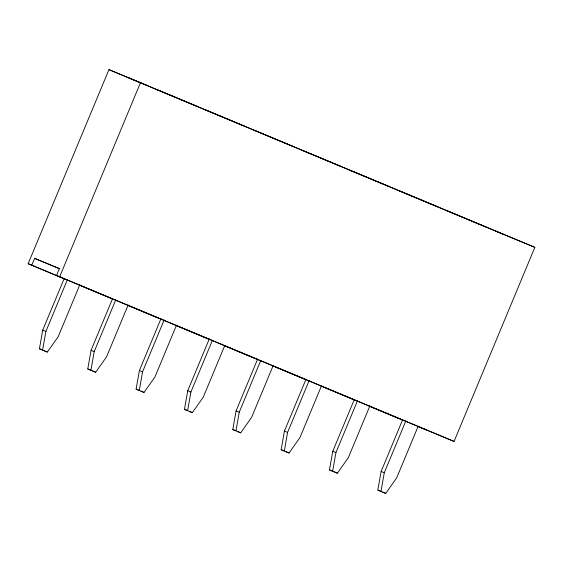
<?xml version="1.0" encoding="UTF-8"?>
<svg xmlns="http://www.w3.org/2000/svg" width="563" height="563" viewBox="0 0 563 563"><rect width="100%" height="100%" fill="white"/><g stroke="black" fill="none" stroke-linecap="round" stroke-linejoin="round"><path stroke-width="0.84" d="M79.819 284.779L58.242 336.611L47.341 352.065L39.431 348.771L42.718 330.136L64.295 278.305M67.447 279.607L45.87 331.445L42.584 350.08L39.431 348.771M128.16 304.963L106.583 356.801L95.682 372.256L87.772 368.962L91.058 350.327L112.635 298.496M115.788 299.798L94.211 351.629L90.924 370.264L87.772 368.962M176.508 325.154L154.931 376.985L144.029 392.439L136.112 389.153L139.406 370.517L160.976 318.686M164.136 319.988L142.559 371.819L139.272 390.455L136.112 389.153M224.848 345.344L203.271 397.175L192.37 412.63L184.46 409.343L187.746 390.708L209.323 338.877M212.476 340.179L190.899 392.01L187.613 410.645L184.46 409.343M273.189 365.535L251.619 417.366L240.711 432.82L232.8 429.527L236.087 410.899L257.664 359.06M260.817 360.369L239.247 412.2L235.953 430.836L232.8 429.527M321.536 385.718L299.959 437.557L289.058 453.011L281.148 449.717L284.435 431.082L306.012 379.251M309.164 380.553L287.587 432.391L284.301 451.019L281.148 449.717M369.877 405.909L348.3 457.74L337.399 473.194L329.489 469.908L332.775 451.273L354.352 399.441M357.505 400.743L335.928 452.575L332.642 471.21L329.489 469.908M418.225 426.1L396.648 477.931L385.746 493.385L377.829 490.099L381.123 471.463L402.693 419.632M405.853 420.934L384.276 472.765L380.989 491.4L377.829 490.099M28.15 263.709L108.948 69.615L534.85 247.34L454.052 441.434L28.15 263.709L64.668 278.959M31.76 265.201L34.61 258.354L59.389 268.593L56.539 275.441L454.052 441.434M59.692 276.743L140.49 82.648M128.955 77.94L147.886 85.759M157.506 89.862L176.43 97.688M177.303 98.131L196.227 105.95M205.854 110.052L224.778 117.871M225.643 118.321L244.574 126.14M254.194 130.243L273.118 138.062M273.991 138.512L292.915 146.331M302.535 150.434L321.466 158.252M322.332 158.696L341.255 166.521M350.883 170.624L369.807 178.443M370.672 178.886L389.603 186.705M399.223 190.808L418.154 198.626M419.02 199.077L437.944 206.895M447.571 210.998L466.495 218.817M467.36 219.267L486.291 227.086M495.912 231.189L534.85 247.34M426.121 429.893L417.64 426.374M42.718 330.136L45.87 331.445M91.058 350.327L94.211 351.629M139.406 370.517L142.559 371.819M187.746 390.708L190.899 392.01M236.087 410.899L239.247 412.2M284.435 431.082L287.587 432.391M332.775 451.273L335.928 452.575M381.123 471.463L384.276 472.765M44.188 350.763L47.341 352.065M92.529 370.947L95.682 372.256M140.87 391.137L144.029 392.439M189.217 411.328L192.37 412.63M237.558 431.518L240.711 432.82M285.905 451.709L289.058 453.011M334.246 471.893L337.399 473.194M382.587 492.083L385.746 493.385M108.948 69.615L503.308 234.307M34.61 258.354L59.769 268.861M79.27 285.061L112.537 298.953M127.956 305.392L160.413 318.947M175.832 325.386L209.098 339.278M224.517 345.717L257.791 359.616M272.393 365.711L305.66 379.61M321.079 386.042L354.352 399.941M368.955 406.036L403.038 420.272"/></g></svg>
